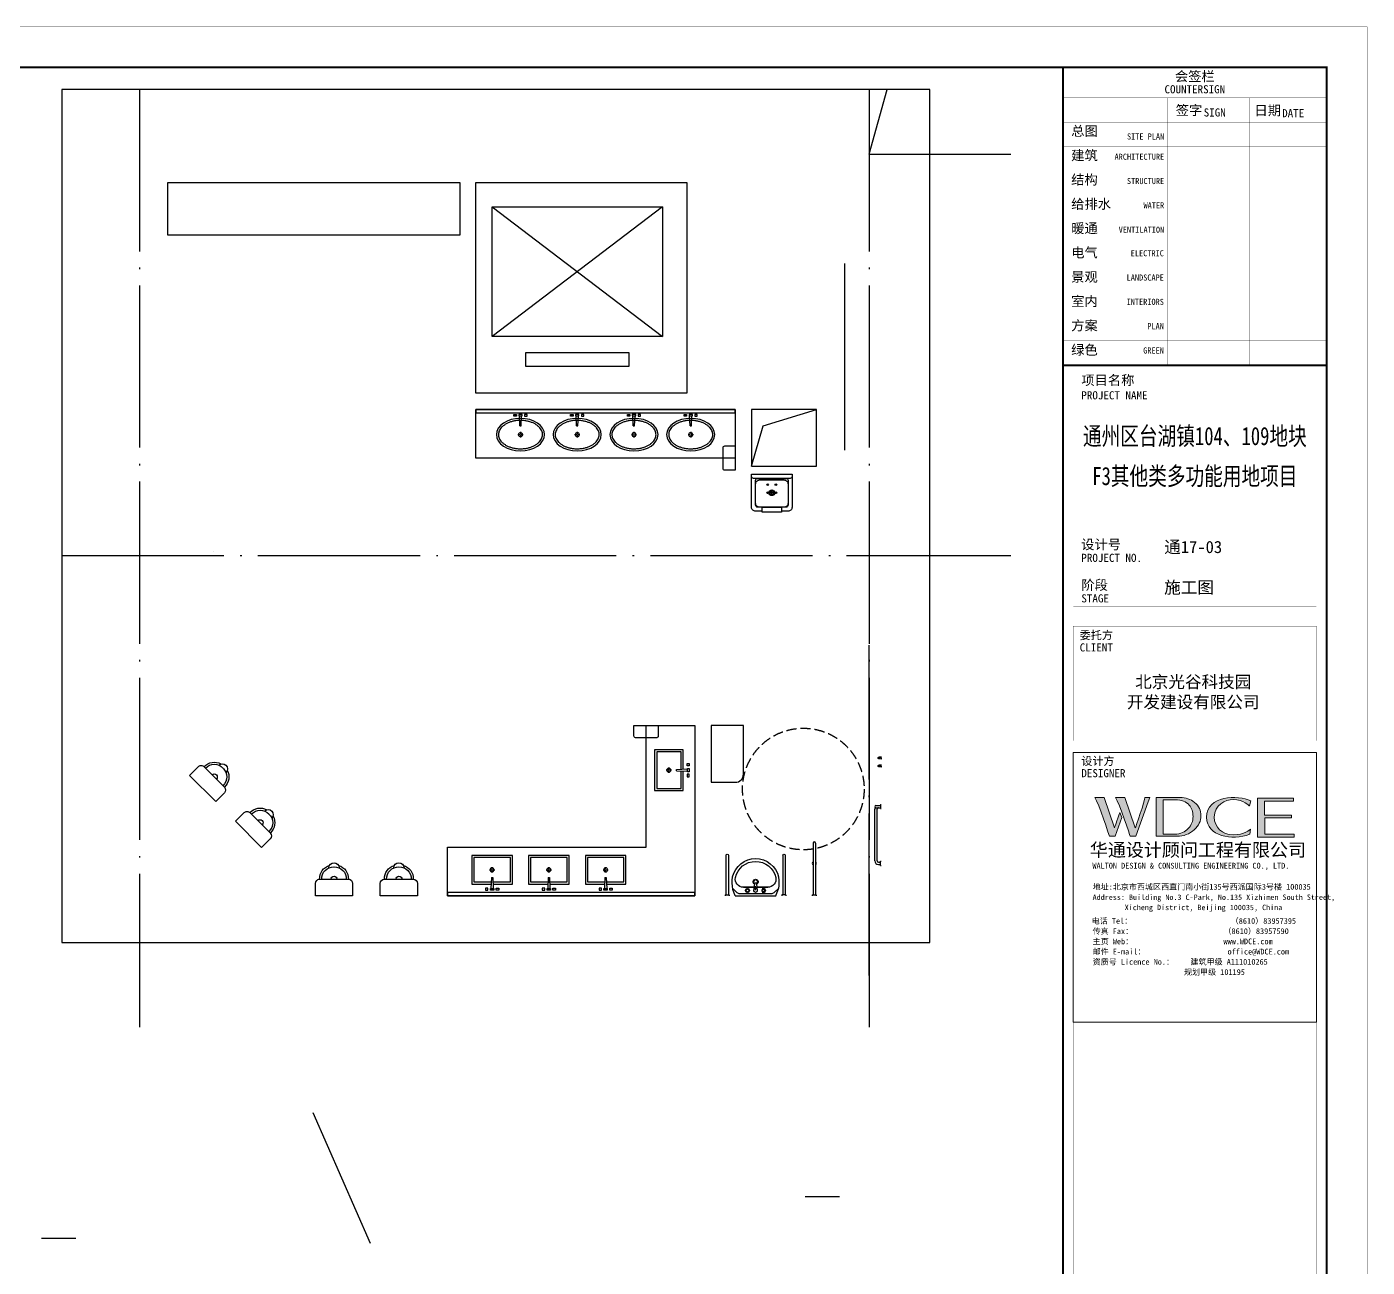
# Model space of a CAD drawing. Extents: x 157280 to 273369, y -172976 to -141328.
# Drawn here: x 256836 to 273369, y -156633 to -141328 of the extents above; entities that cross this region are included whole.
import ezdxf
from ezdxf.enums import TextEntityAlignment as Align
from ezdxf.xclip import XClip

# ---------------------------------------------------------------- set-up
doc = ezdxf.new("R2010")
doc.units = 0
doc.header["$LTSCALE"] = 1000
doc.header["$MEASUREMENT"] = 0
doc.header["$XCLIPFRAME"] = 2
for name, pattern in [('104-14# 核心筒$0$DASH', [0.35, 0.25, -0.1]), ('104-14# 核心筒$0$DOTE', [2.42, 2, -0.2, 0.02, -0.2]), ('DOTE', [2.42, 2, -0.2, 0.02, -0.2])]:
    doc.linetypes.add(name, pattern=pattern)
for name, color, linetype in [('104-14# 核心筒$0$01-标注_轴线坐标', 132, 'Continuous'), ('104-14# 核心筒$0$A-C_玻璃幕墙', 140, 'Continuous'), ('104-14# 核心筒$0$A-E_栏杆', 232, 'Continuous'), ('104-14# 核心筒$0$A-E_电梯', 171, 'Continuous'), ('104-14# 核心筒$0$A-I_卫-洁具', 241, 'Continuous'), ('104-14# 核心筒$0$A-TECH_结构', 21, 'Continuous'), ('104-14# 核心筒$0$A_AXIS-轴线', 36, '104-14# 核心筒$0$DOTE'), ('104-14# 核心筒$0$DUCT-新风管立管', 3, 'Continuous'), ('104-14# 核心筒$0$LVTRY', 6, 'Continuous'), ('104-14# 核心筒$0$s-colu', 40, 'Continuous'), ('104-14# 核心筒$2$01-标注_轴线坐标', 132, 'Continuous'), ('A_AXIS-轴线', 36, 'Continuous'), ('DIM_中水', 3, 'Continuous'), ('DIM_给水', 3, 'Continuous')]:
    doc.layers.add(name, color=color, linetype=linetype)
doc.styles.add('图签信息$0$hwxh', font='STXIHEI.TTF')
doc.styles.add('图签信息$0$华文细黑', font='STXIHEI.TTF', dxfattribs={"height": 10})

# ---------------------------------------------------------------- blocks, each defined once
blk = doc.blocks.new('104-14# 核心筒$0$jhat')
for p, q in [((-395, -250), (-395, 250)), ((-395, 250), (-45, 250)), ((-45, 250), (-45, 12)), ((-220, 32), (-220, 5)), ((-125, 8), (12, 14)), ((-125, 8), (-125, -8)), ((12, 14), (12, -14)), ((-225, 0), (-254, 0)), ((-220, -5), (-220, -33)), ((-187, 0), (-215, 0)), ((-125, -8), (12, -14)), ((-45, -12), (-45, -250)), ((-45, -250), (-395, -250))]:
    blk.add_line(p, q)
at = {"color": 8}
blk.add_lwpolyline([(-70, -11), (-70, -225), (-370, -225), (-370, 225), (-70, 225), (-70, 11)], dxfattribs=at)
at = {"ltscale": 1000, "const_width": 0.84}
blk.add_lwpolyline([(-220, 0, 1), (-220, 0, 1)], format="xyb", close=True, dxfattribs=at)
for points in [[(7, 81), (30, 81), (30, 51), (7, 51)], [(12, -21), (30, -21), (30, 21), (12, 21)], [(7, -81), (30, -81), (30, -51), (7, -51)]]:
    blk.add_lwpolyline(points, close=True)
blk.add_circle((-220, 0), 25.2)
blk = doc.blocks.new('104-14# 核心筒$0$A-toilet-F2$0$A-toilet-F3$0$xb')
for p, q in [((178, 203), (-178, 203)), ((-229, 152), (-229, 0)), ((-229, 0), (229, 0)), ((229, 0), (229, 152))]:
    blk.add_line(p, q)
for centre, radius, start, end in [((-6, 210), 172, 106.6069, 182.1211), ((-6, 210), 146, 87.8789, 182.1211), ((0, 343), 63.5, 1.0707, 178.9293), ((6, 210), 146, 357.8789, 92.1211), ((6, 210), 172, 357.8789, 73.3931), ((-178, 152), 50.8, 90, 180), ((0, 203), 38.1, 0, 180), ((178, 152), 50.8, 0, 90)]:
    blk.add_arc(centre, radius, start, end)
blk = doc.blocks.new('104-14# 核心筒$0$meae')
for p, q in [((-215, 0), (-244, 0)), ((-210, 5), (-210, 33)), ((-177, 0), (-205, 0)), ((-100, 8), (22, 14)), ((-100, -8), (-100, 8)), ((22, -14), (22, 14)), ((-210, -32), (-210, -5)), ((-100, -8), (22, -14))]:
    blk.add_line(p, q)
at = {"const_width": 0.84}
blk.add_lwpolyline([(-210, 0, -1), (-210, 0, -1)], format="xyb", close=True, dxfattribs=at)
for points in [[(17, 81), (40, 81), (40, 51), (17, 51)], [(22, 21), (40, 21), (40, -21), (22, -21)], [(17, -81), (40, -81), (40, -51), (17, -51)]]:
    blk.add_lwpolyline(points, close=True)
blk.add_circle((-210, 0), 25.2)
blk.add_ellipse((-210, 0), major_axis=(0, -297), ratio=0.673766)
at = {"color": 8}
blk.add_open_spline([(-210, -272), (-202, -272), (-193, -271), (-177, -267), (-168, -264), (-152, -256), (-144, -251), (-128, -240), (-120, -233), (-105, -217), (-98, -208), (-85, -189), (-78, -179), (-67, -156), (-62, -144), (-53, -119), (-49, -106), (-42, -79), (-40, -65), (-36, -37), (-35, -23), (-35, 6), (-35, 21), (-38, 49), (-40, 63), (-45, 91), (-48, 104), (-56, 130), (-61, 143), (-72, 166), (-77, 177), (-90, 198), (-97, 207), (-111, 224), (-119, 232), (-135, 245), (-143, 251), (-159, 260), (-167, 264), (-184, 269), (-192, 271), (-209, 272), (-217, 272), (-234, 270), (-242, 267), (-259, 261), (-267, 257), (-283, 247), (-291, 241), (-307, 226), (-314, 218), (-328, 200), (-335, 190), (-347, 169), (-352, 158), (-362, 133), (-367, 121), (-374, 94), (-377, 81), (-382, 53), (-383, 39), (-385, 10), (-385, -4), (-384, -33), (-383, -47), (-378, -75), (-375, -89), (-368, -116), (-364, -129), (-355, -153), (-349, -165), (-337, -186), (-331, -196), (-317, -215), (-310, -223), (-294, -238), (-287, -244), (-270, -255), (-262, -260), (-246, -266), (-237, -269), (-223, -271), (-216, -272), (-210, -272)], degree=3, knots=[0, 0, 0, 0, 0.154173, 0.154173, 0.308346, 0.308346, 0.462518, 0.462518, 0.616691, 0.616691, 0.770864, 0.770864, 0.925037, 0.925037, 1.07921, 1.07921, 1.233382, 1.233382, 1.387555, 1.387555, 1.541728, 1.541728, 1.695901, 1.695901, 1.850074, 1.850074, 2.004247, 2.004247, 2.158419, 2.158419, 2.312592, 2.312592, 2.466765, 2.466765, 2.620938, 2.620938, 2.775111, 2.775111, 2.929283, 2.929283, 3.083456, 3.083456, 3.237629, 3.237629, 3.391802, 3.391802, 3.545975, 3.545975, 3.700147, 3.700147, 3.85432, 3.85432, 4.008493, 4.008493, 4.162666, 4.162666, 4.316839, 4.316839, 4.471011, 4.471011, 4.625184, 4.625184, 4.779357, 4.779357, 4.93353, 4.93353, 5.087703, 5.087703, 5.241876, 5.241876, 5.396048, 5.396048, 5.550221, 5.550221, 5.704394, 5.704394, 5.858567, 5.858567, 6.01274, 6.01274, 6.166912, 6.166912, 6.283185, 6.283185, 6.283185, 6.283185], dxfattribs=at)
blk = doc.blocks.new('104-14# 核心筒$0$hgfd')
at = {"color": 8}
for p, q in [((-38, 228), (39, 228)), ((0, 267), (0, 190))]:
    blk.add_line(p, q, dxfattribs=at)
for points in [[(250, 0), (-250, 0), (-250, 406, -0.414214), (-200, 456), (-120, 456), (-120, 466), (120, 466), (120, 456), (200, 456, -0.414214), (250, 406)], [(175, 50), (-175, 50, -0.414214), (-200, 75), (-200, 381, -0.414214), (-175, 406), (175, 406, -0.414214), (200, 381), (200, 75, -0.414214)], [(250, 0), (-250, 0), (-250, 25, -0.414214), (-225, 50), (225, 50, -0.414214), (250, 25)]]:
    blk.add_lwpolyline(points, format="xyb", close=True)
blk.add_lwpolyline([(120, 456), (200, 456, -0.414214), (250, 406), (250, 0), (-250, 0), (-250, 406, -0.414214), (-200, 456), (-120, 456)], format="xyb")
blk.add_lwpolyline([(150, 70), (-150, 70, -0.414214), (-200, 120), (-200, 356, -0.414214), (-150, 406), (150, 406, -0.414214), (200, 356), (200, 120, -0.414214)], format="xyb", close=True, dxfattribs=at)
blk.add_lwpolyline([(120, 406), (-120, 406), (-120, 466), (120, 466)], close=True)
for centre, radius in [((-50, 228), 10), ((0, 228), 35), ((50, 228), 10), ((-50, 128), 10), ((50, 128), 10)]:
    blk.add_circle(centre, radius)
blk.add_circle((0, 228), 25, dxfattribs=at)
blk = doc.blocks.new('104-14# 核心筒$0$shshj')
for p, q in [((0, 0), (0, 15)), ((0, 15), (30, 10)), ((0, 0), (0, -15)), ((0, -15), (30, -10))]:
    blk.add_line(p, q)
blk.add_circle((30, 0), 10)
blk = doc.blocks.new('104-14# 核心筒$0$wrert')
for p, q in [((300, 200), (1900, 2300)), ((300, 2300), (1900, 200)), ((2265, 1890.12), (2100, 1890.12)), ((2100, 1890.12), (2100, 609.88)), ((2265, 609.88), (2265, 1890.12)), ((2100, 609.88), (2265, 609.88))]:
    blk.add_line(p, q)
for points in [[(0, 2600), (2600, 2600), (2600, 0), (0, 0)], [(300, 2300), (1900, 2300), (1900, 200), (300, 200), (300, 2300)]]:
    blk.add_lwpolyline(points, close=True)
blk = doc.blocks.new('104-14# 核心筒$0$残疾人洗脸盆')
for p, q in [((-250, 0), (-280, -79)), ((-250, 0), (250, 0)), ((250, 0), (280, -79)), ((-375, -10), (-375, 0)), ((-375, -10), (-325, -10)), ((-365, -500), (-365, -10)), ((-335, -500), (-335, -10)), ((-325, -10), (-325, 0)), ((-227, -37), (-283, -94)), ((189, -23), (-191, -23)), ((-151, -105), (-18, -105)), ((-15, -105), (-151, -105)), ((15, -105), (151, -105)), ((151, -105), (16, -105)), ((223, -36), (281, -91)), ((325, -10), (325, 0)), ((375, -10), (325, -10)), ((335, -500), (335, -10)), ((365, -500), (365, -10)), ((375, -10), (375, 0))]:
    blk.add_line(p, q)
at = {"color": 8}
for points in [[(-108, -89), (-104, -85, 0.099259), (-96, -85), (-92, -89, 0.101021), (-83, -84), (-84, -79, 0.099259), (-80, -72), (-76, -70, 0.101021), (-76, -60), (-80, -58, 0.099259), (-84, -51), (-83, -46, 0.101021), (-92, -41), (-96, -45, 0.099259), (-104, -45), (-108, -41, 0.101021), (-117, -46), (-116, -51, 0.099259), (-120, -58), (-124, -60, 0.101021), (-124, -70), (-120, -72, 0.099259), (-116, -79), (-117, -84, 0.101021)], [(108, -89), (104, -85, -0.099259), (96, -85), (92, -89, -0.101021), (83, -84), (84, -79, -0.099259), (80, -72), (76, -70, -0.101021), (76, -60), (80, -58, -0.099259), (84, -51), (83, -46, -0.101021), (92, -41), (96, -45, -0.099259), (104, -45), (108, -41, -0.101021), (117, -46), (116, -51, -0.099259), (120, -58), (124, -60, -0.101021), (124, -70), (120, -72, -0.099259), (116, -79), (117, -84, -0.101021)]]:
    blk.add_lwpolyline(points, format="xyb", close=True, dxfattribs=at)
blk.add_lwpolyline([(-20, -62), (-11, -149, 0.384038), (-1, -158), (1, -158, 0.384038), (11, -149), (20, -62, 1)], format="xyb", close=True)
blk.add_lwpolyline([(4, -109), (-5, -109), (-5, -79), (4, -79)], close=True)
for centre in [(-100, -65, 0), (100, -65, 0)]:
    blk.add_circle(centre, 16.7)
for centre, radius, start, end in [((171, -166), 459, 169.0176, 188.175), ((-151, -205), 100, 90, 190.5602), ((-191, -73), 50, 90, 135.4393), ((0, -172, 0), 31.6, 111.3597, 68.6403), ((151, -205), 100, 349.4398, 90), ((189, -73), 50, 46.819, 90), ((-171, -166), 459, 351.825, 10.9824), ((0, -167), 291, 192.8573, 347.1427), ((0, -167), 256, 192.8573, 347.1427), ((-350, -500), 15, 180, 0), ((350, -500), 15, 180, 360)]:
    blk.add_arc(centre, radius, start, end)
at = {"color": 8, "lineweight": 13}
blk.add_arc((0, -172, 0), 23, 117.3869, 62.6131, dxfattribs=at)
blk = doc.blocks.new('104-14# 核心筒$0$残疾人扶手1')
for p, q in [((-700, -10), (-700, 0)), ((0, -10), (0, 0)), ((-750, -10), (-750, 0)), ((-750, -10), (-700, -10)), ((-740, -65), (-740, -10)), ((-710, -65), (-710, -10)), ((-55, -50), (-695, -50)), ((-55, -80), (-695, -80)), ((-50, -10), (-50, 0)), ((0, -10), (-50, -10)), ((-40, -35), (-40, -10)), ((-10, -35), (-10, -10))]:
    blk.add_line(p, q)
for centre, radius, start, end in [((-725, -65), 15, 180, 0), ((-695, -35), 45, 244.4712, 270), ((-695, -35), 15, 180, 270), ((-55, -35), 15, 270, 0), ((-55, -35), 45, 270, 0)]:
    blk.add_arc(centre, radius, start, end)
blk = doc.blocks.new('104-14# 核心筒$0$残疾人扶手2')
for p, q in [((-10, -50), (-10, 0)), ((-10, 0), (0, 0)), ((-650, -10), (-10, -10)), ((-650, -40), (-10, -40)), ((-10, -50), (0, -50))]:
    blk.add_line(p, q)
for centre, radius, start, end in [((-400, -25, 0), 25, 36.8699, 143.1301), ((-650, -25), 15, 90, 270), ((-400, -25, 0), 25, 216.8699, 323.1301)]:
    blk.add_arc(centre, radius, start, end)
blk = doc.blocks.new('104-14# 核心筒$0$104-8910 核心筒$0$fraehtj')
for p, q in [((-535, 315), (-10, 315)), ((-535, 285), (-260, 285)), ((-260, -285), (-260, 285)), ((-240, -285), (-240, 285)), ((-240, 285), (-10, 285)), ((-10, 275), (-10, 325)), ((-10, 325), (0, 325)), ((-10, 275), (0, 275)), ((-535, -285), (-260, -285)), ((-535, -315), (-10, -315)), ((-240, -285), (-10, -285)), ((-10, -325), (-10, -275)), ((-10, -275), (0, -275)), ((-10, -325), (0, -325))]:
    blk.add_line(p, q)
for centre, radius, start, end in [((-535, 300), 15, 90, 270), ((-250, 285), 10, 360, 180), ((-535, -300), 15, 90, 270), ((-250, -285), 10, 180, 0)]:
    blk.add_arc(centre, radius, start, end)
blk = doc.blocks.new('104-14# 核心筒')
for points in [[(113700, 105400), (109780, 105400)], [(29900, 14380), (29900, 14480)]]:
    blk.add_lwpolyline(points)
at = {"elevation": 3000}
blk.add_lwpolyline([(115900, 22700), (113850, 22700), (113850, 21700), (115550, 21700), (115550, 22100), (115900, 22100)], close=True, dxfattribs=at)
blk.add_lwpolyline([(103750, 18500), (102950, 18500), (102950, 17800), (103750, 17800)], close=True)
at = {"layer": '104-14# 核心筒$0$01-标注_轴线坐标'}
for p, q in [((101118, 224453), (102727, 230234)), ((110518, 221838), (112126, 227619)), ((101118, 135353), (102727, 141134)), ((110518, 132738), (112126, 138519)), ((86174, 50411), (87782, 56192)), ((88864, 49663), (90472, 55443)), ((101118, 46253), (102727, 52034)), ((110518, 43638), (112126, 49419))]:
    blk.add_line(p, q, dxfattribs=at)
at = {"layer": '104-14# 核心筒$0$A-C_玻璃幕墙'}
for points in [[(82418, 175654), (83500, 178466), (52927, 177185), (53491, 179840), (17309, 179208), (22065, 195795), (62738, 196820), (62308, 195791), (92266, 197155), (99427, 222925), (120742, 216995), (117563, 189300), (119297, 188914), (109062, 173768), (82418, 175654)], [(116900, 10753), (116900, 22978)]]:
    blk.add_lwpolyline(points, dxfattribs=at)
at = {"layer": '104-14# 核心筒$0$A-E_栏杆'}
for p, q in [((112178, 19350), (113600, 19350)), ((113600, 19350), (113600, 19290)), ((112145, 19290), (113600, 19290)), ((112145, 14110), (113600, 14110)), ((113600, 14110), (113600, 14050)), ((112178, 14050), (113600, 14050))]:
    blk.add_line(p, q, dxfattribs=at)
at = {"layer": '104-14# 核心筒$0$A-E_电梯'}
for p, q in [((109750, 283600), (113600, 283600)), ((109750, 283600), (115700, 283600)), ((109800, 283600), (109800, 283550)), ((109800, 283550), (109800, 283490)), ((109960, 283600), (109960, 283550)), ((110240, 283600), (110240, 283550)), ((110520, 283600), (110520, 283550)), ((110800, 283600), (110800, 283550)), ((111080, 283600), (111080, 283550)), ((111360, 283600), (111360, 283550)), ((111640, 283600), (111640, 283550)), ((111920, 283600), (111920, 283550)), ((112200, 283600), (112200, 283550)), ((112480, 283600), (112480, 283550)), ((112760, 283600), (112760, 283550)), ((113040, 283600), (113040, 283550)), ((113320, 283600), (113320, 283550)), ((113600, 283600), (113600, 283550)), ((113600, 283550), (113600, 283490)), ((115700, 283600), (115700, 279400)), ((109800, 283490), (109800, 281650)), ((109960, 283490), (109960, 281650)), ((110240, 283490), (110240, 281650)), ((110520, 283490), (110520, 281650)), ((110800, 283490), (110800, 281650)), ((111080, 283490), (111080, 281650)), ((111360, 283490), (111360, 281650)), ((111640, 283490), (111640, 281650)), ((111920, 283490), (111920, 281650)), ((112200, 283490), (112200, 281650)), ((112480, 283490), (112480, 281650)), ((112760, 283490), (112760, 281650)), ((113040, 283490), (113040, 281650)), ((113320, 283490), (113320, 281650)), ((113600, 283490), (113600, 281650)), ((109800, 281650), (109800, 281590)), ((109800, 281590), (109800, 281550)), ((109960, 281590), (109960, 281550)), ((110240, 281590), (110240, 281550)), ((110520, 281590), (110520, 281550)), ((110800, 281590), (110800, 281550)), ((111080, 281590), (111080, 281550)), ((111360, 281590), (111360, 281550)), ((111640, 281590), (111640, 281550)), ((111920, 281590), (111920, 281550)), ((112200, 281590), (112200, 281550)), ((112480, 281590), (112480, 281550)), ((112760, 281590), (112760, 281550)), ((113040, 281590), (113040, 281550)), ((113320, 281590), (113320, 281550)), ((113600, 281590), (113600, 281550)), ((109800, 281550), (113600, 281550)), ((109750, 279400), (115700, 279400)), ((109800, 197350), (113600, 197350)), ((109800, 197350), (109800, 195300)), ((109960, 197350), (109960, 197310)), ((109960, 197250), (109960, 195300)), ((110240, 197350), (110240, 197310)), ((110240, 197250), (110240, 195300)), ((110520, 197350), (110520, 197310)), ((110520, 197250), (110520, 195300)), ((110800, 197350), (110800, 197310)), ((110800, 197250), (110800, 195300)), ((111080, 197350), (111080, 197310)), ((111080, 197250), (111080, 195300)), ((111360, 197350), (111360, 197310)), ((111360, 197250), (111360, 195300)), ((111640, 197350), (111640, 197310)), ((111640, 197250), (111640, 195300)), ((111920, 197350), (111920, 197310)), ((111920, 197250), (111920, 195300)), ((112200, 197350), (112200, 197310)), ((112200, 197250), (112200, 195300)), ((112480, 197350), (112480, 197310)), ((112480, 197250), (112480, 195300)), ((112760, 197350), (112760, 197310)), ((112760, 197250), (112760, 195300)), ((113040, 197350), (113040, 197310)), ((113040, 197250), (113040, 195300)), ((113320, 197350), (113320, 197310)), ((113320, 197250), (113320, 195300)), ((113600, 197350), (113600, 197310)), ((113600, 197250), (113600, 195300)), ((107700, 195300), (115600, 195300)), ((109950, 195300), (113600, 195300)), ((25700, 103020), (25600, 103020)), ((30200, 103020), (30100, 103020)), ((111280, 21300), (113116, 21300)), ((111280, 20000), (111280, 21300)), ((113116, 21300), (111360, 21300)), ((111540, 20000), (111540, 21300)), ((111800, 20000), (111800, 21300)), ((112060, 20000), (112060, 21300)), ((112320, 20000), (112320, 21300)), ((112580, 20374), (112580, 21300)), ((113116, 21300), (112612, 20366)), ((113230, 21300), (112713, 20342)), ((112840, 20788), (112840, 21300)), ((113100, 21270), (113100, 21300)), ((113600, 21300), (113230, 21300)), ((113320, 21300), (113320, 19250)), ((113600, 21300), (113600, 19250)), ((113040, 20948), (113040, 19250)), ((112713, 20342), (112539, 20383)), ((112539, 20383), (112718, 20182)), ((112760, 20429), (112760, 19250)), ((112637, 20202), (112124, 19250)), ((112536, 20225), (112415, 20000)), ((112718, 20182), (112536, 20225)), ((111280, 20000), (112415, 20000)), ((112480, 19910), (112480, 19250)), ((112200, 19391), (112200, 19250)), ((112010, 19250), (111360, 19250)), ((112010, 19250), (111360, 19250)), ((113880, 19250), (112124, 19250)), ((113600, 19250), (112124, 19250)), ((112010, 14150), (111360, 14150)), ((113880, 14150), (112124, 14150)), ((112637, 13198), (112124, 14150)), ((112200, 14009), (112200, 14150)), ((112480, 13490), (112480, 14150)), ((112760, 12971), (112760, 14150)), ((113040, 12452), (113040, 14150)), ((113320, 12100), (113320, 14150)), ((113600, 12100), (113600, 14150)), ((30200, 13920), (30100, 13920)), ((111280, 13400), (111280, 12100)), ((111280, 13400), (112415, 13400)), ((111540, 13400), (111540, 12100)), ((111800, 13400), (111800, 12100)), ((112060, 13400), (112060, 12100)), ((112320, 13400), (112320, 12100)), ((112536, 13175), (112415, 13400)), ((112718, 13218), (112536, 13175)), ((112539, 13017), (112718, 13218)), ((112713, 13058), (112539, 13017)), ((112580, 13026), (112580, 12100)), ((113116, 12100), (112612, 13034)), ((113230, 12100), (112713, 13058)), ((112840, 12612), (112840, 12100)), ((111280, 12100), (113116, 12100)), ((113116, 12100), (111360, 12100)), ((113100, 12130), (113100, 12100)), ((113880, 12100), (113230, 12100))]:
    blk.add_line(p, q, dxfattribs=at)
for points in [[(109800, 283350), (107650, 283350), (107650, 283600), (109800, 283600)], [(109800, 283100), (107650, 283100), (107650, 283350), (109800, 283350)], [(113600, 281450), (109800, 281450), (109800, 281550), (113600, 281550)], [(113600, 197450), (109800, 197450), (109800, 197350), (113600, 197350)], [(113600, 192350), (109680, 192350), (109680, 192450), (113600, 192450)], [(25600, 188200), (25700, 188200), (25700, 192120), (25600, 192120)], [(30200, 192120), (30100, 192120), (30100, 188200), (30200, 188200)], [(113600, 108350), (109680, 108350), (109680, 108250), (113600, 108250)], [(113600, 103250), (109680, 103250), (109680, 103350), (113600, 103350)]]:
    blk.add_lwpolyline(points, close=True, dxfattribs=at)
for points in [[(111280, 19250), (111280, 20000)], [(112124, 19250), (111435, 19383), (111280, 20000)], [(111280, 14150), (111280, 13400)], [(112124, 14150), (111435, 14017), (111280, 13400)]]:
    blk.add_lwpolyline(points, dxfattribs=at)
at = {"layer": '104-14# 核心筒$0$A-I_卫-洁具', "ltscale": 0.1}
for p, q in [((37600, 97000), (41050, 97000)), ((41050, 7900), (37600, 7900))]:
    blk.add_line(p, q, dxfattribs=at)
for points in [[(99550, 196700), (102750, 196700), (102750, 196100), (99550, 196100)], [(99550, 196660), (102750, 196660), (102750, 196700), (99550, 196700)], [(99200, 190700), (102400, 190700), (102400, 190740), (99200, 190740)], [(99550, 107600), (102750, 107600), (102750, 107000), (99550, 107000)], [(99550, 107560), (102750, 107560), (102750, 107600), (99550, 107600)], [(35600, 101900), (37400, 101900), (37400, 101300), (35600, 101300)], [(35600, 101860), (37400, 101860), (37400, 101900), (35600, 101900)], [(99200, 101600), (102250, 101600), (102250, 101640), (99200, 101640)], [(35600, 98850), (37400, 98850), (37400, 99450), (35600, 99450)], [(35600, 98850), (37400, 98850), (37400, 98890), (35600, 98890)], [(37400, 96800), (35600, 96800), (35600, 97400), (37400, 97400)], [(35600, 96800), (37400, 96800), (37400, 96840), (35600, 96840)], [(99550, 18500), (102750, 18500), (102750, 17900), (99550, 17900)], [(99550, 18460), (102750, 18460), (102750, 18500), (99550, 18500)], [(35600, 12800), (37400, 12800), (37400, 12200), (35600, 12200)], [(35600, 12760), (37400, 12760), (37400, 12800), (35600, 12800)], [(99200, 12500), (102250, 12500), (102250, 12540), (99200, 12540)], [(35600, 9750), (37400, 9750), (37400, 10350), (35600, 10350)], [(35600, 9750), (37400, 9750), (37400, 9790), (35600, 9790)], [(37400, 7700), (33900, 7700), (33900, 8300), (37400, 8300)], [(33900, 7700), (37400, 7700), (37400, 7740), (33900, 7740)]]:
    blk.add_lwpolyline(points, close=True, dxfattribs=at)
for points in [[(102750, 196250), (102750, 195950), (102620, 195950, -0.414214), (102600, 195970), (102600, 196230, -0.414214), (102620, 196250)], [(101500, 192800), (101800, 192800), (101800, 192670, -0.414214), (101780, 192650), (101520, 192650, -0.414214), (101500, 192670)], [(102450, 192800), (102450, 192100), (102750, 192100, 0.414214), (102850, 192200), (102850, 192800)], [(102750, 107150), (102750, 106850), (102620, 106850, -0.414214), (102600, 106870), (102600, 107130, -0.414214), (102620, 107150)], [(101500, 103700), (101800, 103700), (101800, 103570, -0.414214), (101780, 103550), (101520, 103550, -0.414214), (101500, 103570)], [(102450, 103700), (102450, 103000), (102750, 103000, 0.414214), (102850, 103100), (102850, 103700)], [(35600, 101150), (35600, 101450), (35730, 101450, -0.414214), (35750, 101430), (35750, 101170, -0.414214), (35730, 101150)], [(35600, 99300), (35600, 99600), (35730, 99600, -0.414214), (35750, 99580), (35750, 99320, -0.414214), (35730, 99300)], [(35600, 97250), (35600, 97550), (35730, 97550, -0.414214), (35750, 97530), (35750, 97270, -0.414214), (35730, 97250)], [(102750, 18050), (102750, 17750), (102620, 17750, -0.414214), (102600, 17770), (102600, 18030, -0.414214), (102620, 18050)], [(101500, 14600), (101800, 14600), (101800, 14470, -0.414214), (101780, 14450), (101520, 14450, -0.414214), (101500, 14470)], [(102450, 14600), (102450, 13900), (102750, 13900, 0.414214), (102850, 14000), (102850, 14600)], [(35600, 12050), (35600, 12350), (35730, 12350, -0.414214), (35750, 12330), (35750, 12070, -0.414214), (35730, 12050)], [(35600, 10200), (35600, 10500), (35730, 10500, -0.414214), (35750, 10480), (35750, 10220, -0.414214), (35730, 10200)], [(33900, 8150), (33900, 8450), (34030, 8450, -0.414214), (34050, 8430), (34050, 8170, -0.414214), (34030, 8150)]]:
    blk.add_lwpolyline(points, format="xyb", close=True, dxfattribs=at)
for points in [[(101650, 191300), (101650, 192800), (102250, 192800), (102250, 190700), (101650, 190700)], [(101650, 190700), (99200, 190700), (99200, 191300), (101650, 191300)], [(101650, 102200), (101650, 103700), (102250, 103700), (102250, 101600), (101650, 101600)], [(101650, 101600), (99200, 101600), (99200, 102200), (101650, 102200)], [(101650, 13100), (101650, 14600), (102250, 14600), (102250, 12500), (101650, 12500)], [(101650, 12500), (99200, 12500), (99200, 13100), (101650, 13100)]]:
    blk.add_lwpolyline(points, dxfattribs=at)
at = {"layer": '104-14# 核心筒$0$A-I_卫-洁具', "linetype": '104-14# 核心筒$0$DASH', "ltscale": 0.5}
for centre in [(103589, 192017), (103589, 102917), (103589, 13817)]:
    blk.add_circle(centre, 750, dxfattribs=at)
at = {"layer": '104-14# 核心筒$0$A-TECH_结构'}
for points in [[(102950, 196000), (103750, 196000), (103750, 196700), (102950, 196700)], [(95750, 110400), (99350, 110400), (99350, 109750), (95750, 109750)], [(102950, 106900), (103750, 106900), (103750, 107600), (102950, 107600)], [(102950, 17800), (103750, 17800), (103750, 18500), (102950, 18500)]]:
    blk.add_lwpolyline(points, close=True, dxfattribs=at)
for points in [[(102950, 196000), (103095, 196498), (103750, 196700)], [(96308, 194900), (96308, 194900)], [(33500, 189000), (32650, 189000), (32650, 187125), (33500, 187125), (33500, 189000), (32871, 188832), (32650, 187125)], [(33500, 186975), (32650, 186975), (32650, 186300), (33500, 186300), (33500, 186975), (32798, 186825), (32650, 186300)], [(102950, 106900), (103095, 107398), (103750, 107600)], [(96308, 105850), (96308, 105850)], [(33500, 99900), (32650, 99900), (32650, 98025), (33500, 98025), (33500, 99900), (32871, 99732), (32650, 98025)], [(33500, 97875), (32650, 97875), (32650, 97200), (33500, 97200), (33500, 97875), (32798, 97725), (32650, 97200)], [(96308, 16700), (96308, 16700)], [(33500, 10800), (32650, 10800), (32650, 8925), (33500, 8925), (33500, 10800), (32871, 10632), (32650, 8925)], [(33500, 8775), (32650, 8775), (32650, 8100), (33500, 8100), (33500, 8775), (32798, 8625), (32650, 8100)]]:
    blk.add_lwpolyline(points, dxfattribs=at)
at = {"layer": '104-14# 核心筒$0$A_AXIS-轴线'}
for p, q in [((-63, 317834), (-63, 259755)), ((5400, 317834), (5400, 259755)), ((14400, 317834), (14400, 259755)), ((23400, 317834), (23400, 259755)), ((32400, 317834), (32400, 259755)), ((41400, 317834), (41400, 259755)), ((50400, 317834), (50400, 259755)), ((59400, 317834), (59400, 259755)), ((68400, 317834), (68400, 259755)), ((77400, 317834), (77400, 259755)), ((86400, 317834), (86400, 259755)), ((95400, 317834), (95400, 259755)), ((104400, 317834), (104400, 259755)), ((109600, 317834), (109600, 259755)), ((115900, 317834), (115900, 259755)), ((-9370, 308100), (120260, 308100)), ((-9370, 299100), (120260, 299100)), ((-9370, 293000), (120260, 293000)), ((-9370, 284000), (120260, 284000)), ((-9370, 275000), (120260, 275000)), ((-9520, 267300), (59400, 267300)), ((59400, 267300), (120260, 267300)), ((-63, 228734), (-63, 169655)), ((5400, 228734), (5400, 169655)), ((14400, 228734), (14400, 169655)), ((23400, 228734), (23400, 169655)), ((32400, 228734), (32400, 169655)), ((41400, 228734), (41400, 169655)), ((50400, 228734), (50400, 169655)), ((59400, 228734), (59400, 169655)), ((68400, 228734), (68400, 169655)), ((77400, 228734), (77400, 169655)), ((86400, 228734), (86400, 169655)), ((95400, 228734), (95400, 169655)), ((104400, 228734), (104400, 169655)), ((109600, 228734), (109600, 169655)), ((115900, 228734), (115900, 169655)), ((95400, 203900), (101118, 224451)), ((104400, 199850), (110517, 221836)), ((-9370, 219000), (120260, 219000)), ((115900, 214110), (99510, 218671)), ((-9370, 210000), (120260, 210000)), ((106496, 207385), (97097, 210000)), ((106496, 207385), (120260, 207385)), ((-9370, 203900), (120260, 203900)), ((104400, 199850), (120260, 199850)), ((-9370, 194900), (120260, 194900)), ((109600, 189950), (120260, 189950)), ((-9370, 185900), (120260, 185900)), ((113095, 185900), (113095, 169655)), ((-9520, 180500), (50400, 180500)), ((59400, 179000), (120260, 179000)), ((-9520, 178200), (59400, 178200)), ((59400, 178200), (120260, 178200)), ((107700, 178200), (107700, 169655)), ((-63, 139634), (-63, 80555)), ((5400, 139634), (5400, 80555)), ((14400, 139634), (14400, 80555)), ((23400, 139634), (23400, 80555)), ((32400, 139634), (32400, 80555)), ((41400, 139634), (41400, 80555)), ((50400, 139634), (50400, 80555)), ((59400, 139634), (59400, 80555)), ((68400, 139634), (68400, 80555)), ((77400, 139634), (77400, 80555)), ((86400, 139634), (86400, 80555)), ((95400, 139634), (95400, 80555)), ((104400, 139634), (104400, 80555)), ((109600, 139634), (109600, 80555)), ((115900, 139634), (115900, 80555)), ((95400, 114800), (101118, 135351)), ((115900, 125010), (86400, 133218)), ((104400, 110750), (110517, 132736)), ((-9370, 129900), (120260, 129900)), ((106496, 118285), (86400, 123876)), ((-9370, 120900), (120260, 120900)), ((106496, 118285), (120260, 118285)), ((-9370, 114800), (120260, 114800)), ((104400, 110750), (120260, 110750)), ((-9370, 105800), (120260, 105800)), ((109600, 100850), (120260, 100850)), ((-9370, 96800), (120260, 96800)), ((113095, 96800), (113095, 80555)), ((68400, 89900), (120260, 89900)), ((-9520, 89100), (68400, 89100)), ((68400, 89100), (120260, 89100)), ((107700, 89100), (107700, 80555)), ((-63, 54018), (-63, -8545)), ((5400, 54018), (5400, -8545)), ((14400, 54018), (14400, -8545)), ((23400, 54018), (23400, -8545)), ((32400, 54018), (32400, -8545)), ((41400, 54018), (41400, -8545)), ((50400, 54018), (50400, -8545)), ((59400, 54018), (59400, -8545)), ((68400, 54018), (68400, -8545)), ((77400, 54018), (77400, -8545)), ((86400, 54018), (86400, -8545)), ((95400, 54018), (95400, -8545)), ((104400, 54018), (104400, -8545)), ((109600, 54018), (109600, -8545)), ((115900, 54018), (115900, -8545)), ((83500, 40800), (86174, 50411)), ((84843, 35210), (88863, 49661)), ((95400, 25700), (101118, 46251)), ((115900, 35910), (84750, 44577)), ((104400, 21650), (110517, 43636)), ((86190, 40052), (81573, 41336)), ((-24839, 40800), (120260, 40800)), ((106496, 29185), (84843, 35210)), ((-24839, 31800), (120260, 31800)), ((106496, 29185), (120260, 29185)), ((-24839, 25700), (120260, 25700)), ((104400, 21650), (120260, 21650)), ((-24839, 16700), (120260, 16700)), ((-24839, 11750), (120260, 11750)), ((-24839, 7700), (120260, 7700)), ((113095, 7700), (113095, -8545)), ((59400, 800), (120260, 800)), ((-24839, 0), (68400, 0)), ((68400, 0), (120260, 0)), ((107700, 0), (107700, -8545))]:
    blk.add_line(p, q, dxfattribs=at)
for points in [[(115900, 214110), (120260, 214110)], [(115900, 125010), (120260, 125010)], [(3487, 105800), (-686, 86166)], [(8950, 105800), (4543, 85067)], [(83500, 40800), (68400, 25700)], [(115900, 35910), (120260, 35910)], [(77400, 34695), (84843, 35210)], [(5400, 25700), (-686, -2934)], [(10863, 25700), (4543, -4033)]]:
    blk.add_lwpolyline(points, dxfattribs=at)
at = {"layer": '104-14# 核心筒$0$DUCT-新风管立管'}
for points in [[(115550, 279000), (113000, 279000), (113000, 278200), (115068, 278200), (115550, 278896), (115550, 279000), (113298, 278745), (113000, 278200)], [(115550, 189900), (113000, 189900), (113000, 189100), (115068, 189100), (115550, 189796), (115550, 189900), (113298, 189645), (113000, 189100)]]:
    blk.add_lwpolyline(points, dxfattribs=at)
at = {"layer": '104-14# 核心筒$0$DUCT-新风管立管', "elevation": 3000}
for points in [[(115900, 22700), (113850, 22700), (113850, 21700), (115550, 21700), (115550, 22100), (115900, 22100), (115900, 22700), (114312, 22440), (113850, 21700)], [(115550, 11700), (113000, 11700), (113000, 10900), (115068, 10900), (115550, 11596), (115550, 11700), (113298, 11445), (113000, 10900)]]:
    blk.add_lwpolyline(points, dxfattribs=at)
at = {"layer": '104-14# 核心筒$0$s-colu'}
blk.add_lwpolyline([(113630, 195100), (113930, 195100), (113930, 194700), (113630, 194700)], close=True, dxfattribs=at)
at = {"layer": '104-14# 核心筒$0$A-E_电梯'}
for p, rotation in [((99550, 199500), 270), ((41050, 192100), 90), ((99550, 110400), 270), ((41050, 103000), 90), ((99550, 21300), 270), ((41050, 13900), 90)]:
    blk.add_blockref('104-14# 核心筒$0$wrert', p, dxfattribs=dict(at, rotation=rotation))
at = {"layer": '104-14# 核心筒$0$A-I_卫-洁具', "ltscale": 0.1, "xscale": -1}
for name, p, rotation in [('104-14# 核心筒$0$meae', (100100, 196600), 270), ('104-14# 核心筒$0$meae', (100800, 196600), 270), ('104-14# 核心筒$0$meae', (101500, 196600), 270), ('104-14# 核心筒$0$meae', (102200, 196600), 270), ('104-14# 核心筒$0$A-toilet-F2$0$A-toilet-F3$0$xb', (96179, 192023), 314.9999999997665), ('104-14# 核心筒$0$jhat', (102150, 192250), 180), ('104-14# 核心筒$0$A-toilet-F2$0$A-toilet-F3$0$xb', (96745, 191457), 314.9999999997665), ('104-14# 核心筒$0$jhat', (99750, 190800), 90), ('104-14# 核心筒$0$jhat', (100450, 190800), 90), ('104-14# 核心筒$0$jhat', (101150, 190800), 90), ('104-14# 核心筒$0$jhat', (101850, 190800), 90), ('104-14# 核心筒$0$meae', (100100, 107500), 270), ('104-14# 核心筒$0$meae', (100800, 107500), 270), ('104-14# 核心筒$0$meae', (101500, 107500), 270), ('104-14# 核心筒$0$meae', (102200, 107500), 270), ('104-14# 核心筒$0$A-toilet-F2$0$A-toilet-F3$0$xb', (96179, 102923), 314.9999999997665), ('104-14# 核心筒$0$jhat', (102150, 103150), 180), ('104-14# 核心筒$0$A-toilet-F2$0$A-toilet-F3$0$xb', (96745, 102357), 314.9999999997665), ('104-14# 核心筒$0$jhat', (99750, 101700), 90), ('104-14# 核心筒$0$jhat', (100450, 101700), 90), ('104-14# 核心筒$0$jhat', (101150, 101700), 90), ('104-14# 核心筒$0$meae', (36150, 101800), 270), ('104-14# 核心筒$0$meae', (36850, 101800), 270), ('104-14# 核心筒$0$jhat', (36150, 96900), 90), ('104-14# 核心筒$0$jhat', (36850, 96900), 90), ('104-14# 核心筒$0$meae', (100100, 18400), 270), ('104-14# 核心筒$0$meae', (100800, 18400), 270), ('104-14# 核心筒$0$meae', (101500, 18400), 270), ('104-14# 核心筒$0$meae', (102200, 18400), 270), ('104-14# 核心筒$0$A-toilet-F2$0$A-toilet-F3$0$xb', (96179, 13823), 314.9999999997665), ('104-14# 核心筒$0$jhat', (102150, 14050), 180), ('104-14# 核心筒$0$A-toilet-F2$0$A-toilet-F3$0$xb', (96745, 13257), 314.9999999997665), ('104-14# 核心筒$0$jhat', (99750, 12600), 90), ('104-14# 核心筒$0$jhat', (100450, 12600), 90), ('104-14# 核心筒$0$jhat', (101150, 12600), 90), ('104-14# 核心筒$0$meae', (36150, 12700), 270), ('104-14# 核心筒$0$meae', (36850, 12700), 270), ('104-14# 核心筒$0$jhat', (34750, 7800), 90), ('104-14# 核心筒$0$jhat', (35450, 7800), 90), ('104-14# 核心筒$0$jhat', (36150, 7800), 90), ('104-14# 核心筒$0$jhat', (36850, 7800), 90)]:
    blk.add_blockref(name, p, dxfattribs=dict(at, rotation=rotation))
at = {"layer": '104-14# 核心筒$0$A-I_卫-洁具', "ltscale": 0.1}
for name, p, rotation in [('104-14# 核心筒$0$hgfd', (103200, 195900), 179.9999999936967), ('104-14# 核心筒$0$shshj', (104550, 192400), 180), ('104-14# 核心筒$0$shshj', (104550, 192400), 180), ('104-14# 核心筒$0$shshj', (104550, 192400), 180), ('104-14# 核心筒$0$shshj', (104550, 192400), 180), ('104-14# 核心筒$0$shshj', (104550, 192300), 180), ('104-14# 核心筒$0$shshj', (104550, 192300), 180), ('104-14# 核心筒$0$shshj', (104550, 192300), 180), ('104-14# 核心筒$0$shshj', (104550, 192300), 180), ('104-14# 核心筒$0$残疾人扶手1', (104550, 191075), 270), ('104-14# 核心筒$0$残疾人扶手2', (103749, 190700), 270), ('104-14# 核心筒$0$hgfd', (103200, 106800), 179.9999999936967), ('104-14# 核心筒$0$shshj', (104550, 103300), 180), ('104-14# 核心筒$0$shshj', (104550, 103300), 180), ('104-14# 核心筒$0$shshj', (104550, 103300), 180), ('104-14# 核心筒$0$shshj', (104550, 103200), 180), ('104-14# 核心筒$0$shshj', (104550, 103200), 180), ('104-14# 核心筒$0$shshj', (104550, 103200), 180), ('104-14# 核心筒$0$残疾人扶手1', (104550, 101975), 270), ('104-14# 核心筒$0$hgfd', (37400, 102350), 89.99999999369672), ('104-14# 核心筒$0$残疾人扶手2', (103749, 101600), 270), ('104-14# 核心筒$0$meae', (36150, 98950), 270), ('104-14# 核心筒$0$meae', (36850, 98950), 270), ('104-14# 核心筒$0$hgfd', (103200, 17700), 179.9999999936967), ('104-14# 核心筒$0$shshj', (104550, 14200), 180), ('104-14# 核心筒$0$shshj', (104550, 14200), 180), ('104-14# 核心筒$0$shshj', (104550, 14100), 180), ('104-14# 核心筒$0$shshj', (104550, 14100), 180), ('104-14# 核心筒$0$残疾人扶手1', (104550, 12875), 270), ('104-14# 核心筒$0$hgfd', (37400, 13250), 89.99999999369672), ('104-14# 核心筒$0$残疾人扶手2', (103749, 12500), 270), ('104-14# 核心筒$0$meae', (36150, 9850), 270), ('104-14# 核心筒$0$meae', (36850, 9850), 270)]:
    blk.add_blockref(name, p, dxfattribs=dict(at, rotation=rotation))
at = {"layer": '104-14# 核心筒$0$A-I_卫-洁具', "ltscale": 0.1, "extrusion": (1.71193e-26, 3.22175e-17, -1), "zscale": -1, "rotation": 180}
for p in [(-103000, 190700), (-103000, 101600), (-103000, 12500)]:
    blk.add_blockref('104-14# 核心筒$0$残疾人洗脸盆', p, dxfattribs=at)
at = {"layer": '104-14# 核心筒$0$A-I_卫-洁具', "ltscale": 0.1, "xscale": -1}
for p in [(97800, 190700), (98600, 190700), (97800, 101600), (98600, 101600), (38000, 97000), (38800, 97000), (39600, 97000), (40400, 97000), (97800, 12500), (98600, 12500), (38000, 7900), (38800, 7900), (39600, 7900), (40400, 7900)]:
    blk.add_blockref('104-14# 核心筒$0$A-toilet-F2$0$A-toilet-F3$0$xb', p, dxfattribs=at)
at = {"layer": '104-14# 核心筒$0$LVTRY', "xscale": -1, "rotation": 90}
blk.add_blockref('104-14# 核心筒$0$104-8910 核心筒$0$fraehtj', (98600, 12500), dxfattribs=at)
blk = doc.blocks.new('图框-A1')
for points, const_width in [([(0, 0), (841, 0), (841, 594), (0, 594)], 0.05), ([(766, 584), (25, 584), (25, 10), (766, 10)], 0.5)]:
    blk.add_lwpolyline(points, close=True, dxfattribs=dict(const_width=const_width))
at = {"const_width": 0.05}
blk.add_lwpolyline([(841, 297), (839, 297)], dxfattribs=at)
blk = doc.blocks.new('图签信息$0$logo2')
h = blk.add_hatch(color=7)
h.paths.add_polyline_path([(19.02, -7.36), (15.84, -7.36), (15.84, -3.97), (18.97, -3.97), (18.97, -4.24), (16.46, -4.24), (16.46, -5.45), (18.81, -5.45), (18.81, -5.69), (16.47, -5.69), (16.47, -7.12), (19.02, -7.12)])
edge = h.paths.add_edge_path()
edge.add_spline(control_points=[(15.26, -4.21), (15.26, -4.21), (15.13, -4.65), (15.13, -4.65), (15.13, -4.65), (14.62, -4.1), (13.73, -4.1), (13.04, -4.1), (12.07, -4.54), (12.08, -5.62), (12.08, -6.49), (12.77, -7.16), (13.73, -7.17), (14.66, -7.17), (15.23, -6.68), (15.23, -6.68), (15.23, -6.68), (15.16, -7.11), (15.16, -7.11), (13.63, -7.7), (11.42, -7.29), (11.41, -5.64), (11.4, -3.72), (14.16, -3.66), (15.26, -4.21)], knot_values=[0, 0, 0, 0, 1, 1, 1, 2, 2, 2, 3, 3, 3, 4, 4, 4, 5, 5, 5, 6, 6, 6, 7, 7, 7, 8, 8, 8, 8], degree=3, periodic=0)
edge = h.paths.add_edge_path(flags=16)
edge.add_spline(control_points=[(10.23, -5.57), (10.23, -5.16), (10.12, -4.83), (9.9, -4.58), (9.63, -4.27), (9.23, -4.12), (8.69, -4.12), (8.69, -4.12), (7.64, -4.12), (7.64, -4.12), (7.64, -4.12), (7.64, -7.1), (7.64, -7.1), (7.64, -7.1), (8.66, -7.1), (8.66, -7.1), (9.13, -7.1), (9.52, -6.93), (9.82, -6.6), (10.09, -6.31), (10.23, -5.96), (10.23, -5.57)], knot_values=[0, 0, 0, 0, 1, 1, 1, 2, 2, 2, 3, 3, 3, 4, 4, 4, 5, 5, 5, 6, 6, 6, 7, 7, 7, 7], degree=3, periodic=0)
edge = h.paths.add_edge_path()
edge.add_spline(control_points=[(10.92, -5.51), (10.92, -5.96), (10.72, -6.37), (10.34, -6.72), (9.92, -7.1), (9.41, -7.29), (8.82, -7.29), (8.82, -7.29), (7.03, -7.29), (7.03, -7.29), (7.03, -7.29), (7.03, -3.92), (7.03, -3.92), (7.03, -3.92), (9.1, -3.92), (9.1, -3.92), (9.59, -3.92), (10.01, -4.06), (10.36, -4.34), (10.73, -4.64), (10.92, -5.03), (10.92, -5.51)], knot_values=[0, 0, 0, 0, 1, 1, 1, 2, 2, 2, 3, 3, 3, 4, 4, 4, 5, 5, 5, 6, 6, 6, 7, 7, 7, 7], degree=3, periodic=0)
at = {"lineweight": 0}
blk.add_lwpolyline([(19.02, -7.36), (15.84, -7.36), (15.84, -3.97), (18.97, -3.97), (18.97, -4.24), (16.46, -4.24), (16.46, -5.45), (18.81, -5.45), (18.81, -5.69), (16.47, -5.69), (16.47, -7.12), (19.02, -7.12), (19.02, -7.36)], dxfattribs=at)
for points, knots in [([(10.92, -5.51), (10.92, -5.96), (10.72, -6.37), (10.34, -6.72), (9.92, -7.1), (9.41, -7.29), (8.82, -7.29), (8.82, -7.29), (7.03, -7.29), (7.03, -7.29), (7.03, -7.29), (7.03, -3.92), (7.03, -3.92), (7.03, -3.92), (9.1, -3.92), (9.1, -3.92), (9.59, -3.92), (10.01, -4.06), (10.36, -4.34), (10.73, -4.64), (10.92, -5.03), (10.92, -5.51)], [0, 0, 0, 0, 1, 1, 1, 2, 2, 2, 3, 3, 3, 4, 4, 4, 5, 5, 5, 6, 6, 6, 7, 7, 7, 7]), ([(10.23, -5.57), (10.23, -5.16), (10.12, -4.83), (9.9, -4.58), (9.63, -4.27), (9.23, -4.12), (8.69, -4.12), (8.69, -4.12), (7.64, -4.12), (7.64, -4.12), (7.64, -4.12), (7.64, -7.1), (7.64, -7.1), (7.64, -7.1), (8.66, -7.1), (8.66, -7.1), (9.13, -7.1), (9.52, -6.93), (9.82, -6.6), (10.09, -6.31), (10.23, -5.96), (10.23, -5.57)], [0, 0, 0, 0, 1, 1, 1, 2, 2, 2, 3, 3, 3, 4, 4, 4, 5, 5, 5, 6, 6, 6, 7, 7, 7, 7]), ([(15.26, -4.21), (15.26, -4.21), (15.13, -4.65), (15.13, -4.65), (15.13, -4.65), (14.62, -4.1), (13.73, -4.1), (13.04, -4.1), (12.07, -4.54), (12.08, -5.62), (12.08, -6.49), (12.77, -7.16), (13.73, -7.17), (14.66, -7.17), (15.23, -6.68), (15.23, -6.68), (15.23, -6.68), (15.16, -7.11), (15.16, -7.11), (13.63, -7.7), (11.42, -7.29), (11.41, -5.64), (11.4, -3.72), (14.16, -3.66), (15.26, -4.21)], [0, 0, 0, 0, 1, 1, 1, 2, 2, 2, 3, 3, 3, 4, 4, 4, 5, 5, 5, 6, 6, 6, 7, 7, 7, 8, 8, 8, 8])]:
    blk.add_open_spline(points, degree=3, knots=knots, dxfattribs=at)
blk = doc.blocks.new('图签信息$0$logo1')
h = blk.add_hatch(color=8)
edge = h.paths.add_edge_path()
edge.add_spline(control_points=[(3.86, -5.21), (3.63, -5.88), (3.39, -6.56), (3.39, -6.56), (3.39, -6.56), (2.5, -3.91), (2.5, -3.91), (2.5, -3.91), (1.8, -3.91), (1.69, -3.91), (2.02, -4.39), (2.95, -7.27), (2.95, -7.27), (2.95, -7.27), (3.44, -7.27), (3.44, -7.27), (3.44, -7.27), (4.03, -5.66), (4.03, -5.66), (4.03, -5.66), (3.86, -5.21), (3.86, -5.21)], knot_values=[0, 0, 0, 0, 1, 1, 1, 2, 2, 2, 3, 3, 3, 4, 4, 4, 5, 5, 5, 6, 6, 6, 7, 7, 7, 7], degree=3, periodic=0)
h = blk.add_hatch(color=7)
edge = h.paths.add_edge_path()
edge.add_spline(control_points=[(6.04, -3.91), (6.09, -4.1), (5.2, -6.56), (5.2, -6.56), (5.2, -6.56), (4.3, -3.91), (4.3, -3.91), (4.3, -3.91), (3.6, -3.91), (3.49, -3.91), (3.82, -4.39), (4.75, -7.27), (4.75, -7.27), (4.75, -7.27), (5.24, -7.27), (5.24, -7.27), (5.24, -7.27), (6.33, -4.3), (6.33, -4.3), (6.33, -4.3), (6.48, -3.91), (6.48, -3.91), (6.48, -3.91), (6.21, -3.91), (6.04, -3.91)], knot_values=[0, 0, 0, 0, 1, 1, 1, 2, 2, 2, 3, 3, 3, 4, 4, 4, 5, 5, 5, 6, 6, 6, 7, 7, 7, 8, 8, 8, 8], degree=3, periodic=0)
at = {"color": 8, "lineweight": 0}
blk.add_open_spline([(3.86, -5.21), (3.63, -5.88), (3.39, -6.56), (3.39, -6.56), (3.39, -6.56), (2.5, -3.91), (2.5, -3.91), (2.5, -3.91), (1.8, -3.91), (1.69, -3.91), (2.02, -4.39), (2.95, -7.27), (2.95, -7.27), (2.95, -7.27), (3.44, -7.27), (3.44, -7.27), (3.44, -7.27), (4.03, -5.66), (4.03, -5.66), (4.03, -5.66), (3.86, -5.21), (3.86, -5.21)], degree=3, knots=[0, 0, 0, 0, 1, 1, 1, 2, 2, 2, 3, 3, 3, 4, 4, 4, 5, 5, 5, 6, 6, 6, 7, 7, 7, 7], dxfattribs=at)
at = {"lineweight": 0}
blk.add_open_spline([(6.04, -3.91), (6.09, -4.1), (5.2, -6.56), (5.2, -6.56), (5.2, -6.56), (4.3, -3.91), (4.3, -3.91), (4.3, -3.91), (3.6, -3.91), (3.49, -3.91), (3.82, -4.39), (4.75, -7.27), (4.75, -7.27), (4.75, -7.27), (5.24, -7.27), (5.24, -7.27), (5.24, -7.27), (6.33, -4.3), (6.33, -4.3), (6.33, -4.3), (6.48, -3.91), (6.48, -3.91), (6.48, -3.91), (6.21, -3.91), (6.04, -3.91)], degree=3, knots=[0, 0, 0, 0, 1, 1, 1, 2, 2, 2, 3, 3, 3, 4, 4, 4, 5, 5, 5, 6, 6, 6, 7, 7, 7, 8, 8, 8, 8], dxfattribs=at)
blk.add_blockref('图签信息$0$logo2', (0, 0))
blk = doc.blocks.new('图签信息$0$时间-logo')
at = {"layer": 'Defpoints', "lineweight": 0}
blk.add_lwpolyline([(0, -23.46), (-21.17, -23.46), (-21.17, 0), (0, 0), (0, -23.46)], dxfattribs=at)
blk.add_blockref('图签信息$0$logo1', (-20.97, 0))
at = {"style": '图签信息$0$hwxh'}
for s, height, p in [('华通设计顾问工程有限公司 ', 1.15, (-19.73, -9.05)), ('WALTON DESIGN & CONSULTING ENGINEERING CO., LTD.', 0.5, (-19.5, -10.1)), ('地址:北京市西城区西直门南小街135号西派国际3号楼 100035', 0.5, (-19.48, -11.94)), ('Address: Building No.3 C-Park, No.135 Xizhimen South Street, ', 0.47, (-19.48, -12.83)), ('Xicheng District, Beijing 100035, China ', 0.47, (-16.69, -13.72)), ('电话 Tel：                        （8610）83957395 ', 0.5, (-19.56, -14.91)), ('传真 Fax：                      （8610）83957590 ', 0.5, (-19.48, -15.8)), ('主页 Web：                      www.WDCE.com ', 0.5, (-19.48, -16.69)), ('邮件 E-mail：                    office@WDCE.com ', 0.5, (-19.48, -17.58)), ('资质号 Licence No.：    建筑甲级 A111010265 ', 0.5, (-19.48, -18.47)), ('   规划甲级 101195', 0.5, (-12.6, -19.36))]:
    blk.add_text(s, height=height, dxfattribs=at).set_placement(p)
blk = doc.blocks.new('图签信息')
at = {"const_width": 0.5}
for points in [[(-65, 574), (-65, 500.5), (0, 500.5), (0, 574)], [(-65, 0), (0, 0), (0, 500.5), (-65, 500.5)]]:
    blk.add_lwpolyline(points, close=True, dxfattribs=at)
at = {"const_width": 0.05}
for points in [[(-65, 566.5), (0, 566.5)], [(-39.14, 566.5), (-39.14, 500.5)], [(-19.1, 566.5), (-19.1, 500.5)], [(-65, 560.5), (0, 560.5)], [(-65, 554.5), (0, 554.5)], [(-65, 548.5), (0, 548.5)], [(-65, 542.5), (0, 542.5)], [(-65, 536.5), (0, 536.5)], [(-65, 530.5), (0, 530.5)], [(-65, 524.5), (0, 524.5)], [(-65, 518.5), (0, 518.5)], [(-65, 512.5), (0, 512.5)], [(-65, 512.5), (0, 512.5)], [(-65, 506.5), (0, 506.5)], [(-65, 500.5), (0, 500.5)], [(-62.5, 450.87), (-2.5, 450.87)], [(-62.5, 440.87), (-2.5, 440.87)], [(-2.5, 407.85), (-2.5, 436.12), (-62.5, 436.12), (-62.5, 407.85)], [(-62.5, 407.85), (-2.5, 407.85)], [(-62.5, 404.92), (-62.5, 227.83)], [(-62.5, 404.92), (-2.5, 404.92)], [(-62.5, 227.83), (-2.5, 227.83), (-2.5, 404.92)], [(-57.5, 338.36), (-7.5, 338.36)], [(-57.5, 288.83), (-7.5, 288.83)]]:
    blk.add_lwpolyline(points, dxfattribs=at)
at = {"ltscale": 0.001, "xscale": 2.834689937531525, "yscale": 2.834689937531525, "zscale": 2.834689937531525}
blk.add_blockref('图签信息$0$时间-logo', (-2.5, 404.92), dxfattribs=at)
at = {"style": '图签信息$0$华文细黑'}
for s, height, p in [('会签栏', 2.4, (-32.5, 573)), ('COUNTERSIGN', 2, (-32.5, 569.6))]:
    blk.add_text(s, height=height, dxfattribs=at).set_placement(p, align=Align.TOP_CENTER)
for s, height, p in [('签字', 2.4, (-37.22, 564.63)), ('SIGN', 2, (-30.32, 563.88)), ('日期', 2.4, (-17.79, 564.58)), ('DATE', 2, (-10.96, 563.7)), ('总图', 2.4, (-63, 559.5)), ('建筑', 2.4, (-63, 553.5)), ('结构', 2.4, (-63, 547.5)), ('给排水', 2.4, (-63, 541.5)), ('暖通', 2.4, (-63, 535.5)), ('电气', 2.4, (-63, 529.5)), ('景观', 2.4, (-63, 523.5)), ('室内', 2.4, (-63, 517.5)), ('方案', 2.4, (-63, 511.5)), ('绿色', 2.4, (-63, 505.5)), ('项目名称', 2.4, (-60.5, 498)), ('PROJECT NAME', 2, (-60.5, 494.08)), ('设计号', 2.4, (-60.54, 457.48)), ('PROJECT NO.', 2, (-60.5, 453.97)), ('阶段', 2.4, (-60.5, 447.47)), ('STAGE', 2, (-60.5, 443.97)), ('委托方', 2, (-60.9, 434.86)), ('CLIENT', 2, (-60.9, 431.86)), ('设计方', 2, (-60.5, 403.83)), ('DESIGNER', 2, (-60.5, 400.83))]:
    blk.add_text(s, height=height, dxfattribs=at).set_placement(p, align=Align.TOP_LEFT)
for s, p in [('SITE PLAN', (-40.06, 557.7)), ('ARCHITECTURE', (-40.06, 552.7)), ('STRUCTURE', (-40.06, 546.7)), ('WATER', (-40.06, 540.7)), ('VENTILATION', (-40.06, 534.7)), ('ELECTRIC', (-40.14, 528.89)), ('LANDSCAPE', (-40.14, 522.89)), ('INTERIORS', (-40.14, 516.89)), ('PLAN', (-40.14, 510.89)), ('GREEN', (-40.14, 504.89))]:
    blk.add_text(s, height=1.5, dxfattribs=at).set_placement(p, align=Align.TOP_RIGHT)
at = {"color": 4, "style": '图签信息$0$华文细黑', "width": 0.75}
for s, p in [('通州区台湖镇104、109地块', (-32.5, 480.78)), ('F3其他类多功能用地项目', (-32.5, 470.91))]:
    blk.add_text(s, height=4.5, dxfattribs=at).set_placement(p, align=Align.CENTER)
at = {"color": 4, "ltscale": 0.001, "char_height": 3, "width": 58.4895, "style": '图签信息$0$华文细黑'}
for s, insert, attachment_point in [('通17-03', (-40.06, 455.51), 4), ('施工图', (-40.06, 445.51), 4), ('北京光谷科技园\\P开发建设有限公司', (-32.9, 419.71), 5)]:
    blk.add_mtext(s, dxfattribs=dict(at, insert=insert, attachment_point=attachment_point))
blk = doc.blocks.new('图签-A1')
at = {"color": 2}
blk.add_blockref('图签信息', (0, 0), dxfattribs=at)

msp = doc.modelspace()

# ---------------------------------------------------------------- linework, layer by layer
for p, q in [((260365, -154725), (261070, -156336)), ((266859, -155763), (266438, -155763)), ((257440, -156281), (257019, -156281))]:
    msp.add_line(p, q)
at = {"layer": '104-14# 核心筒$2$01-标注_轴线坐标', "color": 8}
for p, q in [((267975, -142900), (268975, -142900)), ((267975, -147850), (268975, -147850)), ((258225, -152470), (258225, -153670)), ((267225, -152470), (267225, -153670))]:
    msp.add_line(p, q, dxfattribs=at)
at = {"layer": 'A_AXIS-轴线', "linetype": 'DOTE'}
msp.add_line((267225, -153034), (267225, -148959), dxfattribs=at)
at = {"layer": 'DIM_中水'}
msp.add_line((266925, -146400), (266925, -144250), dxfattribs=at)
at = {"layer": 'DIM_给水'}
msp.add_line((266925, -146550), (266925, -144728), dxfattribs=at)

# ---------------------------------------------------------------- block references
at = {"xscale": 50, "yscale": 50, "zscale": 50}
for name, p in [('图框-A1', (231318, -171029)), ('图签-A1', (272868, -170529))]:
    msp.add_blockref(name, p, dxfattribs=at)
at = {"color": 8}
ref = msp.add_blockref('104-14# 核心筒', (162825, -253650), dxfattribs=at)
XClip(ref).set_block_clipping_path([(94442.2879467641, 101022.6274729816), (105150.0000113929, 111550)])

doc.saveas('drawing.dxf')
